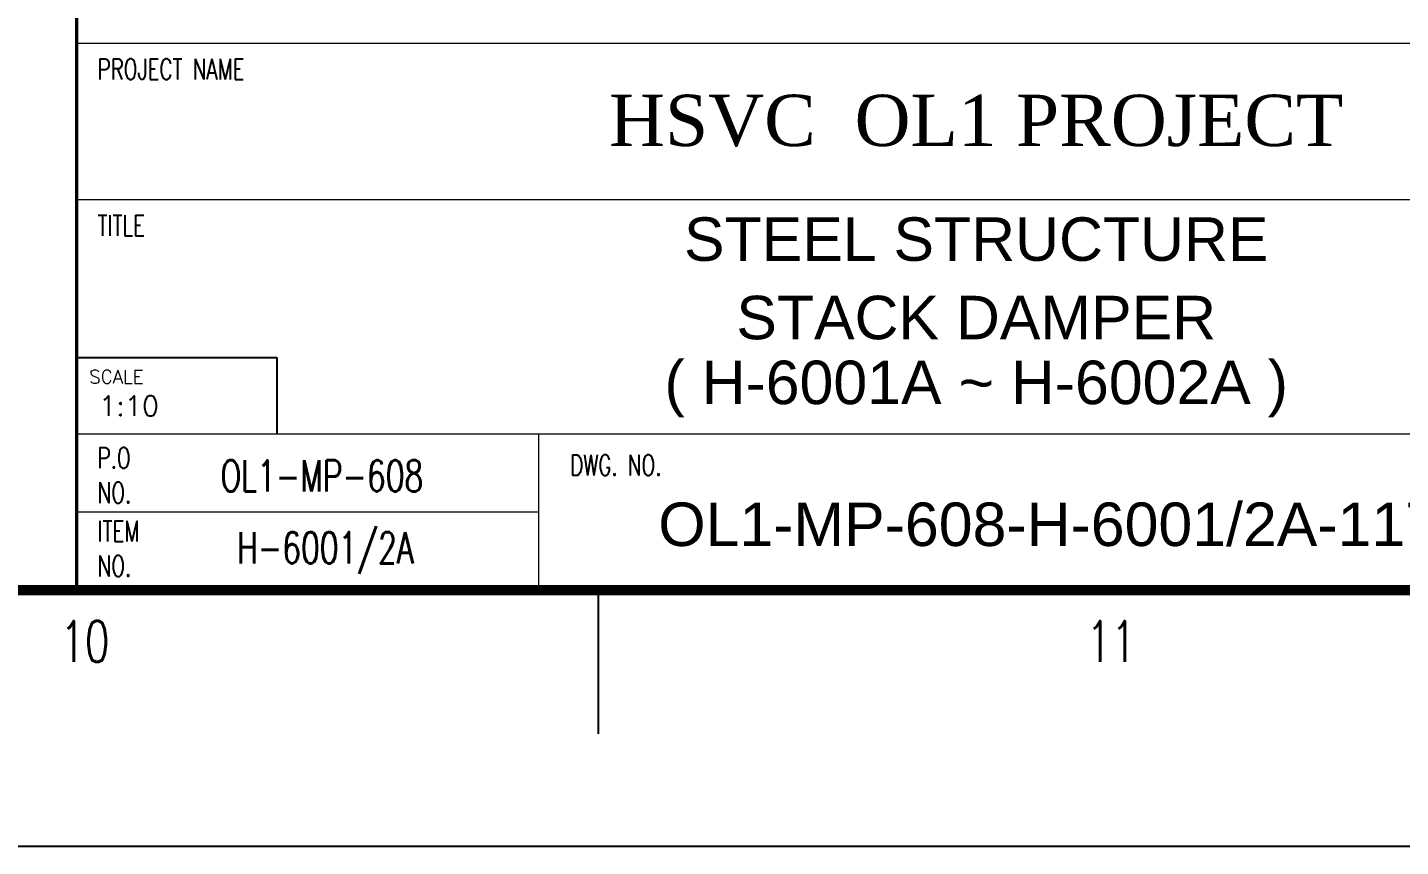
# Model space of a CAD drawing. Header units: millimetres. Extents: x 0 to 134087, y -49114 to 20834.
# Drawn here: x 90413 to 91359, y -29779 to -29214 of the extents above; entities that cross this region are included whole.
import ezdxf
from ezdxf.enums import TextEntityAlignment as Align

# ---------------------------------------------------------------- set-up
doc = ezdxf.new("R2010")
doc.units = ezdxf.units.MM
doc.header["$LTSCALE"] = 35
for name, color, linetype in [('BODER', 7, 'Continuous'), ('border', 130, 'Continuous'), ('CON-C', 4, 'Continuous'), ('TITLE', 7, 'Continuous')]:
    doc.layers.add(name, color=color, linetype=linetype)
doc.styles.add('Arial', font='arial.ttf', dxfattribs={"height": 0.2})
doc.styles.add('ROMANS', font='ROMANS.shx', dxfattribs={"width": 0.8})
doc.styles.get("Standard").update_dxf_attribs({"font": 'romans.shx', "width": 0.8, "bigfont": 'whgtxt.shx'})
doc.styles.add('time', font='times.ttf', dxfattribs={"height": 5})

# ---------------------------------------------------------------- blocks, each defined once
blk = doc.blocks.new('TITLE')
at = {"color": 7, "lineweight": 0}
for p, q in [((699.671, 17.683), (699.671, 83.813)), ((699.671, 44.638), (823.671, 44.638)), ((699.671, 44.638), (823.671, 44.638)), ((699.671, 44.638), (823.671, 44.638)), ((699.671, 28.465), (823.671, 28.465)), ((731.528, 17.683), (731.528, 28.465)), ((731.528, 23.074), (699.671, 23.074))]:
    blk.add_line(p, q, dxfattribs=at)
at = {"color": 7}
for p, q in [((735.61, 17.683), (735.61, 7.78)), ((841, 0), (0, 0))]:
    blk.add_line(p, q, dxfattribs=at)
at = {"color": 7, "const_width": 0.707}
blk.add_lwpolyline([(28.293, 17.683), (823.671, 17.683)], dxfattribs=at)
at = {"layer": 'border', "color": 7, "linetype": 'Continuous', "lineweight": 0}
blk.add_line((699.671, 55.42), (823.671, 55.42), dxfattribs=at)
at = {"layer": 'TITLE'}
for p, q in [((699.671, 33.733), (713.472, 33.733)), ((713.472, 33.733), (713.472, 28.465))]:
    blk.add_line(p, q, dxfattribs=at)
at = {"layer": 'TITLE', "color": 7, "lineweight": 0, "const_width": 0.216}
blk.add_lwpolyline([(699.671, 17.683), (699.671, 122.966)], dxfattribs=at)
at = {"layer": 'TITLE', "lineweight": 0, "const_width": 0.14}
blk.add_lwpolyline([(699.671, 33.733), (699.671, 28.465)], dxfattribs=at)
at = {"color": 7, "lineweight": 0, "style": 'ROMANS', "width": 0.7}
for s, height, p in [('PROJECT NAME', 1.43761, (701.108, 52.904)), ('TITLE', 1.4376, (701.108, 42.122)), ('P.O', 1.4376, (701.108, 26.091)), ('DWG. NO.', 1.4376, (733.685, 25.59)), ('NO.', 1.4376, (701.108, 23.695)), ('ITEM', 1.4376, (701.108, 21.034)), ('NO.', 1.4376, (701.108, 18.638))]:
    blk.add_text(s, height=height, dxfattribs=at).set_placement(p)
at = {"lineweight": 0, "style": 'time'}
blk.add_text('HSVC  OL1 PROJECT', height=3.53659, dxfattribs=at).set_placement((761.671, 48.328), align=Align.CENTER)
at = {"lineweight": 0, "style": 'ROMANS', "width": 0.7}
for s, p in [('OL1-MP-608', (716.577, 24.496)), ('H-6001/2A', (716.821, 19.533))]:
    blk.add_text(s, height=2.1564, dxfattribs=at).set_placement(p, align=Align.CENTER)
at = {"color": 7, "style": 'ROMANS', "width": 0.7}
for s, p in [('10', (700.244, 14.146)), ('11', (770.976, 14.146))]:
    blk.add_text(s, height=2.8293, dxfattribs=at).set_placement(p, align=Align.MIDDLE)
at = {"layer": 'TITLE', "lineweight": 0}
blk.add_text('SCALE', height=0.9201, dxfattribs=at).set_placement((702.412, 31.949), align=Align.CENTER)

msp = doc.modelspace()

# ---------------------------------------------------------------- linework, layer by layer
at = {"color": 7, "lineweight": 0}
msp.add_line((90446.689, -29494.5306), (90584.6993, -29494.5306), dxfattribs=at)
at = {"layer": 'CON-C'}
msp.add_line((90446.689, -29602.3511), (89127.627, -29602.3511), dxfattribs=at)

# ---------------------------------------------------------------- block references
at = {"linetype": 'ByBlock', "xscale": 9.999999998999984, "yscale": 9.999999998999984, "zscale": 9.999999998999984}
msp.add_blockref('TITLE', (83449.9813, -29779.1804), dxfattribs=at)

# ---------------------------------------------------------------- texts
at = {"color": 2, "lineweight": 0}
msp.add_text('1:10', height=13.80103, dxfattribs=at).set_placement((90482.8277, -29482.1594), align=Align.CENTER)
at = {"layer": 'BODER', "color": 7, "style": 'Arial'}
for s, p in [('STEEL STRUCTURE', (91066.6888, -29360.1341)), ('STACK DAMPER', (91066.6888, -29414.2353)), ('( H-6001A ~ H-6002A )', (91066.6888, -29462.7158))]:
    msp.add_text(s, height=30, dxfattribs=at).set_placement(p, align=Align.MIDDLE)
msp.add_text('OL1-MP-608-H-6001/2A-1178', height=30, dxfattribs=at).set_placement((91128.2722, -29571.865), align=Align.CENTER)

doc.saveas('drawing.dxf')
